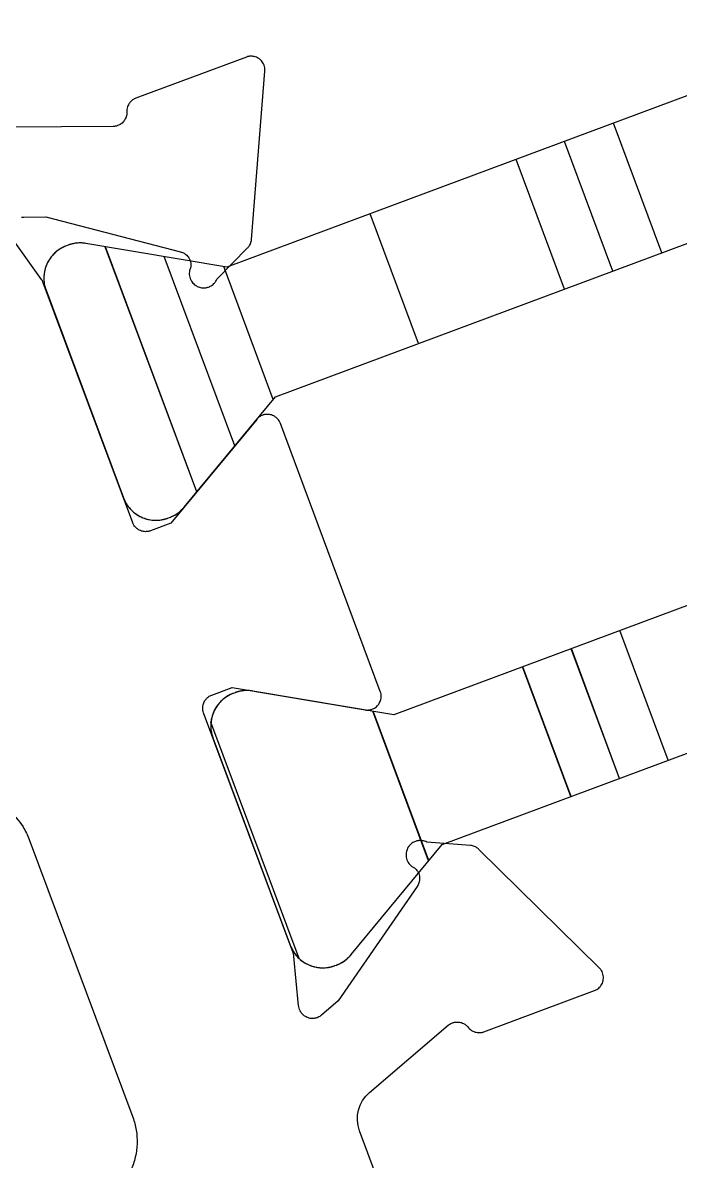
# Model space of a CAD drawing. Extents: x 12199666 to 24617114, y 1197707 to 2548648.
# Drawn here: x 12321436.5 to 12321446, y 1285271.43 to 1285287.88 of the extents above; entities that cross this region are included whole.
import ezdxf

# ---------------------------------------------------------------- set-up
doc = ezdxf.new("R2010")
doc.units = 0
doc.header["$LTSCALE"] = 10
doc.header["$MEASUREMENT"] = 0
doc.layers.add('TX-PLAN-T1-F11$0$_EDO-ALUMINIUM-SECTION', color=90, linetype='Continuous', lineweight=30)
for name, color, linetype in [('TX-PLAN-T1-F11$0$F-Alum', 4, 'Continuous'), ('TX-PLAN-T1-F11$0$F_MISC', 8, 'Continuous'), ('TX-PLAN-T1-F11$0$Hatch @ 1', 8, 'Continuous')]:
    doc.layers.add(name, color=color, linetype=linetype)
pattern_1 = [(90, (-9.900000006500932, 423.8302261678061), (-6, 3.673940397442059e-16), []), (90, (-9.150000006500932, 423.8302261678061), (-6, 3.673940397442059e-16), []), (90, (-8.400000006500932, 423.8302261678061), (-6, 3.673940397442059e-16), []), (90, (-6.150000006500932, 423.8302261678061), (-6, 3.673940397442059e-16), [])]

# ---------------------------------------------------------------- blocks, each defined once
blk = doc.blocks.new('TX-PLAN-T1-F11$0$A$C455C3A01-flat-3')
at = {"layer": 'TX-PLAN-T1-F11$0$Hatch @ 1'}
h = blk.add_hatch(dxfattribs=at)
h.set_pattern_fill('ACET-2D-M_SYNTHETIC-PISA', color=256, angle=3.877988115356716e-08, pattern_type=2)
h.set_pattern_definition([(90.00000003877987, (-33205.42495895415, -50428.68267056812), (-6.000000000000002, -4.061019290577003e-09), []), (90.00000003877987, (-33204.67495895415, -50428.68267056761), (-6.000000000000002, -4.061019290577003e-09), []), (90.00000003877987, (-33203.92495895415, -50428.6826705671), (-6.000000000000002, -4.061019290577003e-09), []), (90.00000003877987, (-33201.67495895415, -50428.68267056558), (-6.000000000000002, -4.061019290577003e-09), [])])
edge = h.paths.add_edge_path()
edge.add_line((-4.833974595538166, -1.000000003332389), (-6.62320507937693, -2.033012706437148))
edge.add_ellipse((-6.873205079682521, -1.600000004713365), major_axis=(0.0002120284116244875, 0.4999999550418579), ratio=0.9999999999999949, start_angle=180.024296706161, end_angle=210.0242967055074, ccw=False)
edge.add_line((-6.873205079333275, -2.100000004713365), (-6.899999998575367, -2.100000004727917))
edge.add_ellipse((-6.899999998924613, -1.600000004727917), major_axis=(0.0002120284116244875, 0.4999999550418579), ratio=0.9999999999999949, start_angle=90.02429670616112, end_angle=180.0242967061611, ccw=False)
edge.add_line((-7.399999998917338, -1.600000005069887), (-7.400000001085573, 1.599999994927202))
edge.add_ellipse((-6.900000001092849, 1.599999995269172), major_axis=(0.0002120284116244875, 0.4999999550418579), ratio=0.9999999999999949, start_angle=0.024296706161123893, end_angle=90.02429670616112, ccw=False)
edge.add_line((-6.900000001420267, 2.099999995269172), (-6.873205082178174, 2.099999995283724))
edge.add_ellipse((-6.873205081850756, 1.599999995291), major_axis=(0.0002120284116244875, 0.4999999550418579), ratio=0.9999999999999949, start_angle=330.0242967053823, end_angle=360.0242967053273, ccw=False)
edge.add_line((-6.623205082134518, 2.033012697349477), (-4.833974596891494, 0.9999999966676114))
edge.add_line((-4.833974596891494, 0.9999999966676114), (4.833974595538166, 1.000000003208697))
edge.add_line((4.833974595538166, 1.000000003215973), (6.62320507937693, 2.033012706320733))
edge.add_ellipse((6.873205079667969, 1.60000000459695), major_axis=(0.0002120284116244875, 0.4999999550418579), ratio=0.9999999999999949, start_angle=0.024296706161123893, end_angle=30.02429670550748, ccw=False)
edge.add_line((6.873205079333275, 2.10000000459695), (6.899999998575367, 2.100000004618778))
edge.add_ellipse((6.899999998910062, 1.600000004611502), major_axis=(0.0002120284116244875, 0.4999999550418579), ratio=0.9999999999999949, start_angle=270.0242966669742, end_angle=360.024296706161, ccw=False)
edge.add_line((7.399999998917338, 1.600000004953472), (7.400000001085573, -1.599999995043618))
edge.add_ellipse((6.900000001078297, -1.599999995385588), major_axis=(0.0002120284116244875, 0.4999999550418579), ratio=0.9999999999999949, start_angle=180.024296706161, end_angle=270.0242966669742, ccw=False)
edge.add_line((6.900000001420267, -2.099999995385588), (6.873205082178174, -2.09999999540014))
edge.add_ellipse((6.873205081828928, -1.599999995407416), major_axis=(0.0002120284116244875, 0.4999999550418579), ratio=0.9999999999999949, start_angle=150.0242967053824, end_angle=180.0242967053273, ccw=False)
edge.add_line((6.623205082134518, -2.033012697465892), (4.83397459689877, -0.9999999967840267))
edge.add_line((4.833974596891494, -0.9999999967840267), (-4.833974595538166, -1.000000003325113))
at = {"color": 8, "flags": 128}
blk.add_lwpolyline([(-4.833974595538166, -1.000000003376044), (4.833974596891494, -0.9999999968276825), (6.623205082119966, -2.033012697516824, 0.01488411493661104), (6.649410875877948, -2.047119837763603, 0.03657129113956129), (6.716944154737575, -2.074955280368158, 0.03475147925191056), (6.784233081736602, -2.092020303178288, 0.02182096233190228), (6.82745580370829, -2.097902599947702, 0.02280395170376168), (6.872991726631881, -2.099999949939956, 0.0001066385284522729), (6.873205082178174, -2.099999995451071), (6.900000001412991, -2.099999995443795, 0.02269971972994348), (6.945329321548343, -2.097941008716589, 0.02181846122168677), (6.988552068432909, -2.092096054526337, 0.03475398233781425), (7.055860285458039, -2.075086905126227, 0.03657129086102821), (7.123417017290194, -2.047308431392594, 0.04398833908151722), (7.198221925085818, -2.001327397993009, 0.05218479353271045), (7.274851540169038, -1.930887172042276, 0.082496386820976), (7.361701389403606, -1.791916195958038, 0.09869862794067945), (7.399999956338434, -1.600211514050898, 0.0001057757190628352), (7.400000001085573, -1.599999995094549), (7.399999998902786, 1.600000004895264, 0.09859183932460101), (7.361863597339834, 1.791525502681907, 0.08249638682765813), (7.275131358976068, 1.930569910451595, 0.05218479353376886), (7.198561368983064, 2.001074945546861, 0.04398833933439415), (7.123795391329622, 2.047119252994889, 0.03657129107099726), (7.056262186342792, 2.074954874806281, 0.03475147933455847), (6.98897330462205, 2.092020076161134, 0.02182096224907396), (6.945750598264567, 2.09790248763602, 0.02280645263892244), (6.900209680905391, 2.099999960584682, 0.0001048284253630892), (6.899999998575367, 2.100000004567846), (6.873205079325999, 2.100000004546018, 0.02269948335184534), (6.827876230476249, 2.097941060725134, 0.0218196116529495), (6.784651214409678, 2.092095740095829, 0.03475222993322332), (6.717346385135897, 2.075087435798196, 0.03657229244399775), (6.649787771122647, 2.047308294466347, 0.01509485485149803), (6.623205079384206, 2.033012706269801), (4.833974595538166, 1.000000003172318), (-4.833974596891494, 0.9999999966239557), (-6.623205082134518, 2.033012697283993, 0.01488345138796456), (-6.649409689423919, 2.047119243674388, 0.03657129107553118), (-6.716942894410749, 2.074954865485779, 0.03475147934145148), (-6.784231776131492, 2.092020066840632, 0.02182096224813735), (-6.827454482488974, 2.097902478315518, 0.02280645263826249), (-6.872995399848151, 2.099999951264181, 0.0001048284200683037), (-6.873205082178174, 2.099999995247344), (-6.900000001427543, 2.099999995210965, 0.02269948334755301), (-6.94532885029912, 2.09794105139008, 0.02181961165260334), (-6.988553866365692, 2.092095730760775, 0.03475222994097658), (-7.055858695639472, 2.075087426463142, 0.03657229246194178), (-7.123417309652723, 2.047308285131294, 0.04398758776233343), (-7.198220983416832, 2.001328097518126, 0.05218554550672114), (-7.274851756454154, 1.930886926806124, 0.0824968902556027), (-7.361701898676984, 1.791914970555808, 0.09869862799964313), (-7.399999956905958, 1.600210187018092, 0.0001051280320767257), (-7.400000001085573, 1.599999994890823), (-7.399999998924613, -1.600000005128095, 0.09858998486909597), (-7.361865004379069, -1.791522109866492, 0.08249638675637562), (-7.275133787494269, -1.93056715480634, 0.05218730035248508), (-7.198560304721468, -2.001075738036889, 0.04398833921714915), (-7.12379420488287, -2.047119847084105, 0.0365712911297791), (-7.056260926023242, -2.07495528968866, 0.03475147925992468), (-6.988971999024216, -2.092020312498789, 0.02182096231450365), (-6.945749277052528, -2.097902609268203, 0.02280395171539871), (-6.900213354128937, -2.099999959260458, 0.0001066385175305527), (-6.899999998575367, -2.100000004771573), (-6.873205079340551, -2.100000004771573, 0.02269971973059978), (-6.827875759219751, -2.097941018044367, 0.02181846122237658), (-6.784653012335184, -2.092096063854115, 0.03475398234547757), (-6.717344795310055, -2.075086914454005, 0.03657129091073633), (-6.649788063477899, -2.047308440720371, 0.01509501812519392), (-6.623205079384206, -2.033012706480804)], format="xyb", close=True, dxfattribs=at)
blk = doc.blocks.new('TX-PLAN-T1-F11$0$A$C455C3A01-flat-4')
at = {"layer": 'TX-PLAN-T1-F11$0$Hatch @ 1'}
h = blk.add_hatch(dxfattribs=at)
h.set_pattern_fill('ACET-2D-M_SYNTHETIC-PISA', color=256, pattern_type=2)
h.set_pattern_definition(pattern_1)
edge = h.paths.add_edge_path()
edge.add_line((-4.833974596906046, 0.9999999966748874), (-6.623205082141794, 2.033012697356753))
edge.add_ellipse((-6.873205081858032, 1.599999995298276), major_axis=(0.0002120284116244875, 0.4999999550418579), ratio=0.9999999999999949, start_angle=330.0242967053823, end_angle=360.0242967053272)
edge.add_line((-6.87320508218545, 2.099999995298276), (-6.900000001427543, 2.099999995283724))
edge.add_ellipse((-6.900000001100125, 1.599999995283724), major_axis=(0.0002120284116244875, 0.4999999550418579), ratio=0.9999999999999949, start_angle=0.02429670532727509, end_angle=90.02429670532729)
edge.add_line((-7.400000001092849, 1.599999994941754), (-7.399999998931889, -1.600000005055335))
edge.add_ellipse((-6.899999998939165, -1.600000004720641), major_axis=(0.0002120284116244875, 0.4999999550418579), ratio=0.9999999999999949, start_angle=90.02429670532729, end_angle=180.0242967053273)
edge.add_line((-6.899999998597195, -2.100000004720641), (-6.873205079355102, -2.100000004698813))
edge.add_ellipse((-6.873205079697073, -1.600000004698813), major_axis=(0.0002120284116244875, 0.4999999550418579), ratio=0.9999999999999949, start_angle=180.0242967053272, end_angle=210.0242967055074)
edge.add_line((-6.623205079398758, -2.033012706422596), (-4.833974595552718, -1.000000003325113))
edge.add_line((-4.833974595552718, -1.000000003325113), (4.833974596876942, -0.9999999967913027))
edge.add_line((4.833974596876942, -0.9999999967913027), (6.62320508211269, -2.033012697473168))
edge.add_ellipse((6.873205081814376, -1.599999995414692), major_axis=(0.0002120284116244875, 0.4999999550418579), ratio=0.9999999999999949, start_angle=150.0242967053823, end_angle=180.0242967053273)
edge.add_line((6.873205082163622, -2.099999995414692), (6.900000001405715, -2.09999999540014))
edge.add_ellipse((6.900000001056469, -1.59999999540014), major_axis=(0.0002120284116244875, 0.4999999550418579), ratio=0.9999999999999949, start_angle=180.0242967053272, end_angle=270.0242967053273)
edge.add_line((7.400000001063745, -1.59999999505817), (7.399999998902786, 1.60000000493892))
edge.add_ellipse((6.89999999889551, 1.600000004604226), major_axis=(0.0002120284116244875, 0.4999999550418579), ratio=0.9999999999999949, start_angle=270.0242967053273, end_angle=360.0242967053272)
edge.add_line((6.899999998568092, 2.100000004604226), (6.873205079325999, 2.100000004589674))
edge.add_ellipse((6.873205079653417, 1.600000004582398), major_axis=(0.0002120284116244875, 0.4999999550418579), ratio=0.9999999999999949, start_angle=0.02429670532727509, end_angle=30.02429670550744)
edge.add_line((6.623205079369654, 2.033012706306181), (4.83397459553089, 1.000000003208697))
edge.add_line((4.833974595523614, 1.000000003208697), (-4.833974596906046, 0.9999999966748874))
at = {"color": 8, "flags": 128}
blk.add_lwpolyline([(-6.623205082156346, 2.033012697291269, 0.01488345140094314), (-6.649409689445747, 2.047119243681664, 0.03657129128890212), (-6.716942894439853, 2.074954865493055, 0.03475147936869976), (-6.78423177615332, 2.092020066847908, 0.02182096227184542), (-6.827454482518078, 2.097902478322794, 0.02280645265724075), (-6.872995399869978, 2.099999951271457, 0.0001048284211272608), (-6.873205082207278, 2.099999995240069), (-6.900000001456647, 2.099999995225517, 0.02269948335482497), (-6.945328850320948, 2.097941051404632, 0.02181961165174048), (-6.98855386638752, 2.092095730775327, 0.03475222993163685), (-7.0558586956613, 2.075087426477694, 0.03657229245546979), (-7.123417309674551, 2.047308285145846, 0.0439875877356075), (-7.198220983438659, 2.001328097532678, 0.05218554550753565), (-7.274851756475982, 1.930886926820676, 0.08249689025404687), (-7.361701898698811, 1.79191497057036, 0.09869862799231936), (-7.399999956927786, 1.600210187032644, 0.0001051280131200054), (-7.400000001114677, 1.599999994883547), (-7.399999998953717, -1.600000005113543, 0.0985899848632609), (-7.361865004408173, -1.791522109859216, 0.08249638674187162), (-7.275133787523373, -1.930567154799064, 0.05218730035730072), (-7.198560304750572, -2.001075738029613, 0.04398833921804814), (-7.123794204911974, -2.047119847076829, 0.03657129112834581), (-7.056260926052346, -2.074955289681384, 0.03475147925222723), (-6.988971999053319, -2.092020312491513, 0.02182096231038051), (-6.945749277081632, -2.097902609260927, 0.02280395170944624), (-6.900213354158041, -2.099999959253182, 0.0001066385274115472), (-6.899999998619023, -2.100000004778849), (-6.87320507937693, -2.100000004757021, 0.02269971971506256), (-6.827875759241579, -2.097941018029815, 0.02181846121239337), (-6.784653012357012, -2.092096063839563, 0.03475398234098705), (-6.717344795331883, -2.075086914439453, 0.03657129093153825), (-6.649788063499727, -2.04730844070582, 0.01509501792133093), (-6.623205079420586, -2.033012706473528), (-4.833974595559994, -1.000000003368768), (4.833974596884218, -0.9999999968349584), (6.62320508211269, -2.033012697531376, 0.01488411515195921), (6.64941087585612, -2.047119837770879, 0.03657129105699626), (6.716944154715748, -2.074955280375434, 0.03475147922899), (6.78423308172205, -2.092020303185564, 0.02182096232348802), (6.827455803693738, -2.097902599954978, 0.02280395171170155), (6.872991726617329, -2.099999949947232, 0.0001066385279378097), (6.873205082163622, -2.099999995472899), (6.900000001405715, -2.099999995458347, 0.02269971971836591), (6.945329321533791, -2.097941008731141, 0.02181846122522493), (6.988552068418358, -2.092096054540889, 0.03475398233872259), (7.055860285443487, -2.075086905140779, 0.03657129092175809), (7.123417017275642, -2.047308431407146, 0.04398833916878107), (7.198221925071266, -2.001327398007561, 0.05218479358413928), (7.274851540161762, -1.930887172056828, 0.08249638677209503), (7.36170138939633, -1.791916195965314, 0.09869862794417437), (7.399999956331158, -1.600211514058174, 0.0001057757075154505), (7.400000001071021, -1.599999995116377), (7.399999998902786, 1.600000004880712, 0.09859183930779468), (7.361863597339834, 1.791525502674631, 0.08249638683626742), (7.275131358976068, 1.930569910444319, 0.05218479353434164), (7.198561368983064, 2.001074945539585, 0.04398833934146717), (7.123795391329622, 2.047119252987613, 0.0365712910774402), (7.056262186342792, 2.074954874799005, 0.03475147933984258), (6.98897330462205, 2.092020076153858, 0.02182096224933102), (6.945750598264567, 2.097902487628744, 0.02280645263958484), (6.900209680905391, 2.099999960577406, 0.0001048284264220463), (6.899999998568092, 2.100000004546018), (6.873205079318723, 2.10000000452419, 0.02269948335879578), (6.827876230447146, 2.097941060703306, 0.02181961165323712), (6.784651214380574, 2.092095740074001, 0.0347522299706592), (6.71734638511407, 2.075087435776368, 0.03657229231383431), (6.649787771093543, 2.047308294451796, 0.0150948545294524), (6.623205079369654, 2.033012706247973), (4.83397459553089, 1.000000003165042), (-4.833974596913322, 0.9999999966312316)], format="xyb", close=True, dxfattribs=at)
blk = doc.blocks.new('TX-PLAN-T1-F11$0$A$C455C3A01-flat-7')
at = {"layer": 'TX-PLAN-T1-F11$0$Hatch @ 1'}
h = blk.add_hatch(dxfattribs=at)
h.set_pattern_fill('ACET-2D-M_SYNTHETIC-PISA', color=256, angle=3.883087180672344e-08, pattern_type=2)
h.set_pattern_definition([(90.00000003883086, (-33205.42495850848, -50428.68267071641), (-6.000000000000002, -4.06635901923624e-09), []), (90.00000003883086, (-33204.67495850848, -50428.6826707159), (-6.000000000000002, -4.06635901923624e-09), []), (90.00000003883086, (-33203.92495850848, -50428.68267071539), (-6.000000000000002, -4.06635901923624e-09), []), (90.00000003883086, (-33201.67495850848, -50428.68267071386), (-6.000000000000002, -4.06635901923624e-09), [])])
edge = h.paths.add_edge_path()
edge.add_line((-4.833974595509062, -1.000000003303285), (-6.623205079333275, -2.033012706400768))
edge.add_ellipse((-6.873205079624313, -1.600000004691537), major_axis=(0.09602971687854733, 0.490691648061329), ratio=0.9999999999860073, start_angle=191.0729948928688, end_angle=221.0729948922675, ccw=False)
edge.add_line((-6.873205079282343, -2.100000004676986), (-6.899999998524436, -2.100000004691537))
edge.add_ellipse((-6.899999998866406, -1.600000004713365), major_axis=(0.09602971687854733, 0.490691648061329), ratio=0.9999999999860073, start_angle=101.07299489340028, end_angle=191.0729948928688, ccw=False)
edge.add_line((-7.399999998851854, -1.600000005040783), (-7.400000001005537, 1.599999994956306))
edge.add_ellipse((-6.900000001020089, 1.599999995298276), major_axis=(0.09602971687854733, 0.490691648061329), ratio=0.9999999999860073, start_angle=11.072994893702628, end_angle=101.07299489340028, ccw=False)
edge.add_line((-6.900000001347507, 2.099999995298276), (-6.873205082105414, 2.099999995312828))
edge.add_ellipse((-6.873205081777996, 1.599999995312828), major_axis=(0.09602971687854733, 0.490691648061329), ratio=0.9999999999860073, start_angle=341.07299489324885, end_angle=371.0729948937025, ccw=False)
edge.add_line((-6.623205082069035, 2.033012697371305), (-4.833974596847838, 0.9999999966894393))
edge.add_line((-4.833974596847838, 0.9999999966967152), (4.833974595450854, 1.000000003252353))
edge.add_line((4.833974595450854, 1.000000003245077), (6.623205079267791, 2.033012706349837))
edge.add_ellipse((6.873205079544277, 1.600000004626054), major_axis=(0.09602971687854733, 0.490691648061329), ratio=0.9999999999860073, start_angle=11.072994893702628, end_angle=41.072994892572694, ccw=False)
edge.add_line((6.873205079216859, 2.100000004626054), (6.899999998458952, 2.100000004647882))
edge.add_ellipse((6.89999999878637, 1.600000004647882), major_axis=(0.09602971687854733, 0.490691648061329), ratio=0.9999999999860073, start_angle=281.07299485421345, end_angle=371.0729948937025, ccw=False)
edge.add_line((7.399999998793646, 1.600000004989852), (7.40000000094733, -1.599999995007238))
edge.add_ellipse((6.900000000940054, -1.599999995356484), major_axis=(0.09602971687854733, 0.490691648061329), ratio=0.9999999999860073, start_angle=191.0729948928688, end_angle=281.07299485421345, ccw=False)
edge.add_line((6.900000001282024, -2.099999995341932), (6.873205082039931, -2.099999995356484))
edge.add_ellipse((6.873205081697961, -1.599999995378312), major_axis=(0.09602971687854733, 0.490691648061329), ratio=0.9999999999860073, start_angle=161.07299489211, end_angle=191.0729948928688, ccw=False)
edge.add_line((6.623205082003551, -2.033012697422237), (4.833974596796907, -0.999999996747647))
edge.add_line((4.833974596789631, -0.9999999967549229), (-4.833974595509062, -1.000000003310561))
at = {"color": 8, "flags": 128}
blk.add_lwpolyline([(-4.833974595523614, -1.000000003317837), (4.833974596782355, -0.9999999967694748), (6.623205081988999, -2.033012697458616, 0.003228988079246425), (6.628818528850388, -2.036205466232786, 0.03475147926994999), (6.691589835674677, -2.065849651844474, 0.02182096261346255), (6.732884106953861, -2.079906261285942, 0.0228039518379469), (6.777174062721315, -2.090691388628329, 0.02280645277763593), (6.822267171242856, -2.097398557198176, 0.0218184612681499), (6.865808915521484, -2.099945289126481, 0.00369823403478728), (6.873205082047207, -2.099999995371036), (6.900000001303852, -2.099999995378312, 0.03105175607683386), (6.961924159339105, -2.096150575955107, 0.0365712912367985), (7.033552260741999, -2.081833777825523, 0.04398833909130433), (7.115782588407455, -2.051040874845057, 0.05218479355672397), (7.204491241041978, -1.996591831804835, 0.08249638676390157), (7.316364148187859, -1.876840918856033, 0.09869862796163674), (7.390691746935772, -1.696029211947462, 0.0483524291513762), (7.400000000961882, -1.599999995029066), (7.399999998808198, 1.600000004968024, 0.05010707205139161), (7.390007364454505, 1.699462467993726, 0.08249638668936017), (7.331529661089007, 1.852551287694951, 0.05218479343994243), (7.269890736868547, 1.936423609491612, 0.0439883392960962), (7.205334653546743, 1.995942864938115, 0.03657129121492646), (7.144387709151488, 2.036204826988978, 0.03475147926174792), (7.081616480994853, 2.065849179161887, 0.02182096235206122), (7.040322247019503, 2.079905898186553, 0.02280645304355935), (6.996027412948024, 2.090692103352922, 0.0228039518847818), (6.950939229136566, 2.097398431273177, 0.0218209624379653), (6.907392492168583, 2.099945352703799, 0.003696398264300752), (6.899999998466228, 2.100000004647882), (6.873205079224135, 2.10000000463333, 0.03105091886805547), (6.811282581540581, 2.096150792422122, 0.03657229266252384), (6.739652504882542, 2.081833699783601, 0.04398758782445805), (6.657423550459498, 2.051041390412138, 0.01934591156048351), (6.623205079253239, 2.033012706335285), (4.833974595450854, 1.000000003230525), (-4.833974596855114, 0.9999999966821633), (-6.623205082076311, 2.033012697356753, 0.003228324131031072), (-6.628817371456535, 2.036204817646649, 0.03475147935317766), (-6.691588599613169, 2.065849169826834, 0.02182096239772175), (-6.732882833595795, 2.079905888851499, 0.02280645303967752), (-6.777177667667274, 2.090692094017868, 0.02280395189214688), (-6.822265851478733, 2.097398421938124, 0.0218209627677004), (-6.865812588453991, 2.099945343368745, 0.003696398265047463), (-6.873205082119966, 2.099999995312828), (-6.900000001376611, 2.099999995291, 0.03105091864805178), (-6.961922499067441, 2.096150783094345, 0.03657229244787204), (-7.033552575718204, 2.081833690455824, 0.04398758774384742), (-7.115781530133972, 2.05104138108436, 0.05218554549813796), (-7.204491500306176, 1.996591632698255, 0.08249689020261154), (-7.316364882863127, 1.876839813907281, 0.09869862791611704), (-7.390692001819843, 1.696027909754775, 0.04835176405450534), (-7.400000001005537, 1.599999994941754), (-7.39999999885913, -1.600000005069887, 0.05010523084630907), (-7.390008095178928, -1.699458868293732, 0.08249638691389768), (-7.331531516480027, -1.852548117582046, 0.05218730031794697), (-7.269889844203135, -1.936424591112882, 0.04398833911545995), (-7.205333602942119, -1.995943675246963, 0.03657129129986738), (-7.144386551713978, -2.03620547556784, 0.03475147940703016), (-7.081615244896966, -2.065849661179527, 0.02182096261599752), (-7.040320973617781, -2.079906270620995, 0.02280395175054498), (-6.996031017850328, -2.090691397963383, 0.02280645308802656), (-6.950937909328786, -2.097398566533229, 0.02181846095888013), (-6.907396165057435, -2.099945298461535, 0.003698236022823213), (-6.899999998538988, -2.100000004706089), (-6.873205079311447, -2.100000004713365, 0.0310517560850042), (-6.811280921268917, -2.096150585290161, 0.03657129102289691), (-6.739652819858748, -2.081833787160576, 0.04398833922259045), (-6.657422492186015, -2.051040884180111, 0.01934532447226029), (-6.623205079333275, -2.033012706437148)], format="xyb", close=True, dxfattribs=at)
blk = doc.blocks.new('TX-PLAN-T1-F11$0$A$C455C3A01-flat-8')
at = {"layer": 'TX-PLAN-T1-F11$0$Hatch @ 1'}
h = blk.add_hatch(dxfattribs=at)
h.set_pattern_fill('ACET-2D-M_SYNTHETIC-PISA', color=256, pattern_type=2)
h.set_pattern_definition(pattern_1)
edge = h.paths.add_edge_path()
edge.add_line((-4.833974596840562, 0.9999999967112672), (-6.623205082054483, 2.033012697393133))
edge.add_ellipse((-6.873205081756169, 1.59999999532738), major_axis=(0.09602971687854733, 0.490691648061329), ratio=0.9999999999860073, start_angle=341.0729948932488, end_angle=371.0729948937025)
edge.add_line((-6.873205082090863, 2.09999999532738), (-6.900000001332955, 2.099999995312828))
edge.add_ellipse((-6.900000001005537, 1.599999995305552), major_axis=(0.09602971687854733, 0.490691648061329), ratio=0.9999999999860073, start_angle=11.07299489370254, end_angle=101.0729948934002)
edge.add_line((-7.400000000990985, 1.599999994970858), (-7.399999998844578, -1.600000005026232))
edge.add_ellipse((-6.89999999885913, -1.600000004691537), major_axis=(0.09602971687854733, 0.490691648061329), ratio=0.9999999999860073, start_angle=101.0729948934002, end_angle=191.0729948937025)
edge.add_line((-6.899999998509884, -2.100000004691537), (-6.873205079267791, -2.10000000466971))
edge.add_ellipse((-6.873205079617037, -1.60000000466971), major_axis=(0.09602971687854733, 0.490691648061329), ratio=0.9999999999860073, start_angle=191.0729948937025, end_angle=221.0729948925727)
edge.add_line((-6.623205079318723, -2.033012706393492), (-4.83397459549451, -1.000000003288733))
edge.add_line((-4.83397459549451, -1.000000003288733), (4.833974596804183, -0.999999996733095))
edge.add_line((4.833974596804183, -0.999999996740371), (6.623205082018103, -2.033012697422237))
edge.add_ellipse((6.873205081705237, -1.599999995356484), major_axis=(0.09602971687854733, 0.490691648061329), ratio=0.9999999999860073, start_angle=161.0729948932488, end_angle=191.0729948937025)
edge.add_line((6.873205082054483, -2.099999995356484), (6.900000001296576, -2.099999995341932))
edge.add_ellipse((6.90000000094733, -1.599999995341932), major_axis=(0.09602971687854733, 0.490691648061329), ratio=0.9999999999860073, start_angle=191.0729948937025, end_angle=281.0729948934002)
edge.add_line((7.400000000954606, -1.599999994999962), (7.399999998808198, 1.600000004997128))
edge.add_ellipse((6.899999998808198, 1.600000004662434), major_axis=(0.09602971687854733, 0.490691648061329), ratio=0.9999999999860073, start_angle=281.0729948934002, end_angle=371.0729948937025)
edge.add_line((6.899999998473504, 2.100000004662434), (6.873205079231411, 2.100000004647882))
edge.add_ellipse((6.873205079551553, 1.600000004640606), major_axis=(0.09602971687854733, 0.490691648061329), ratio=0.9999999999860073, start_angle=11.07299489370254, end_angle=41.07299489257267)
edge.add_line((6.623205079282343, 2.033012706364389), (4.83397459545813, 1.000000003259629))
edge.add_line((4.83397459545813, 1.000000003259629), (-4.833974596840562, 0.9999999967039912))
at = {"color": 8, "flags": 128}
blk.add_lwpolyline([(-6.623205082039931, 2.033012697378581, 0.003228323024171802), (-6.628817371391051, 2.036204817653925, 0.03475147927289417), (-6.691588599547686, 2.065849169834109, 0.02182096240450202), (-6.732882833530311, 2.079905888858775, 0.02280645304008908), (-6.777177667601791, 2.090692094025144, 0.02280395187780883), (-6.822265851413249, 2.0973984219454, 0.02182096244925655), (-6.865812588388508, 2.099945343376021, 0.00369639827207638), (-6.873205082098139, 2.099999995320104), (-6.900000001347507, 2.099999995298276, 0.03105091865620102), (-6.961922499038337, 2.096150783101621, 0.0365722924489314), (-7.0335525756891, 2.0818336904631, 0.04398758774015527), (-7.115781530104869, 2.051041381091636, 0.05218554549065027), (-7.204491500277072, 1.996591632705531, 0.082496890214066), (-7.316364882834023, 1.876839813914557, 0.09869862791428399), (-7.39069200179074, 1.696027909762051, 0.04835176405866761), (-7.400000000990985, 1.59999999494903), (-7.39999999885913, -1.600000005048059, 0.05010523083826474), (-7.390008095178928, -1.699458868264628, 0.08249638670281657), (-7.331531516480027, -1.852548117552942, 0.05218730024726307), (-7.269889844203135, -1.936424591076502, 0.04398833918304039), (-7.205333602942119, -1.995943675217859, 0.03657129118287347), (-7.144386551706702, -2.036205475538736, 0.0347514795138525), (-7.08161524488969, -2.065849661150423, 0.02182096261056617), (-7.040320973610505, -2.079906270591891, 0.02280395183230131), (-6.996031017843052, -2.090691397934279, 0.02280645308607103), (-6.95093790932151, -2.097398566504125, 0.02181846097453458), (-6.907396165050159, -2.099945298432431, 0.003698236019435041), (-6.899999998531712, -2.100000004698813), (-6.873205079289619, -2.100000004676986, 0.03105175621158086), (-6.811280921232537, -2.096150585261057, 0.0365712910034389), (-6.739652819822368, -2.081833787131472, 0.0439883390470651), (-6.657422492149635, -2.051040884151007, 0.01934532481356392), (-6.623205079325999, -2.03301270641532), (-4.833974595501786, -1.000000003310561), (4.833974596804183, -0.9999999967621989), (6.623205082010827, -2.033012697429513, 0.003228988214914763), (6.628818528857664, -2.036205466196407, 0.03475147941884902), (6.691589835674677, -2.065849651808094, 0.02182096224064052), (6.732884106961137, -2.079906261264114, 0.02280395136879932), (6.777174062728591, -2.090691388599225, 0.02280645292136571), (6.822267171250132, -2.097398557161796, 0.02181846145253775), (6.86580891552876, -2.099945289097377, 0.003698234025049722), (6.873205082069035, -2.09999999536376), (6.900000001311128, -2.099999995341932, 0.03105175621557726), (6.961924159339105, -2.096150575926004, 0.03657129133368305), (7.033552260741999, -2.081833777789143, 0.04398833935141184), (7.115782588414731, -2.051040874815953, 0.05218479365234241), (7.204491241041978, -1.996591831768455, 0.0824963868648493), (7.316364148187859, -1.876840918826929, 0.09869862799334209), (7.390691746943048, -1.696029211911082, 0.04835242899512116), (7.400000000969158, -1.59999999502179), (7.399999998844578, 1.600000004989852, 0.05010707203895071), (7.390007364490884, 1.699462468008278, 0.08249638666392331), (7.331529661132663, 1.852551287709503, 0.05218479348645621), (7.269890736912203, 1.936423609498888, 0.04398833918738113), (7.205334653590398, 1.995942864945391, 0.0365712913046565), (7.144387709195144, 2.036204826988978, 0.03475147935411645), (7.081616481038509, 2.065849179169163, 0.02182096235354249), (7.040322247063159, 2.079905898193829, 0.02280645304008908), (6.99602741299168, 2.090692103360198, 0.02280395188536389), (6.950939229180221, 2.097398431280453, 0.02182096243834707), (6.907392492212239, 2.099945352711075, 0.00369639826498796), (6.899999998502608, 2.100000004655158), (6.873205079253239, 2.100000004640606, 0.03105091877639745), (6.811282581562409, 2.096150792436674, 0.03657229254515518), (6.739652504911646, 2.081833699790877, 0.04398758779939135), (6.657423550481326, 2.051041390419414, 0.01934591147568884), (6.623205079282343, 2.033012706342561), (4.833974595443578, 1.000000003237801), (-4.833974596847838, 0.9999999966894393)], format="xyb", close=True, dxfattribs=at)
blk = doc.blocks.new('TX-PLAN-T1-F11$0$A$C455C3A01-flat-11')
at = {"layer": 'TX-PLAN-T1-F11$0$Hatch @ 1'}
h = blk.add_hatch(dxfattribs=at)
h.set_pattern_fill('ACET-2D-M_SYNTHETIC-PISA', color=256, angle=3.897498910053585e-08, pattern_type=2)
h.set_pattern_definition([(90.00000003897499, (-33205.42495845535, -50428.6826705679), (-6.000000000000002, -4.081450946943785e-09), []), (90.00000003897499, (-33204.67495845535, -50428.68267056739), (-6.000000000000002, -4.081450946943785e-09), []), (90.00000003897499, (-33203.92495845535, -50428.68267056688), (-6.000000000000002, -4.081450946943785e-09), []), (90.00000003897499, (-33201.67495845535, -50428.68267056535), (-6.000000000000002, -4.081450946943785e-09), [])])
edge = h.paths.add_edge_path()
edge.add_line((-4.833974595465406, -1.000000003346941), (-6.623205079275067, -2.033012706458976))
edge.add_ellipse((-6.873205079551553, -1.600000004735193), major_axis=(-3.901019226759672e-06, 0.4999999999854481), ratio=0.9999999999848833, start_angle=179.9995530153119, end_angle=209.9995530150332, ccw=False)
edge.add_line((-6.873205079216859, -2.100000004735193), (-6.899999998458952, -2.100000004757021))
edge.add_ellipse((-6.899999998793646, -1.600000004749745), major_axis=(-3.901019226759672e-06, 0.4999999999854481), ratio=0.9999999999848833, start_angle=89.9995530153119, end_angle=179.9995530153119, ccw=False)
edge.add_line((-7.399999998793646, -1.600000005091715), (-7.400000000969158, 1.599999994905374))
edge.add_ellipse((-6.900000000969158, 1.599999995247344), major_axis=(-3.901019226759672e-06, 0.4999999999854481), ratio=0.9999999999848833, start_angle=359.9995530153119, end_angle=449.9995530153119, ccw=False)
edge.add_line((-6.900000001318404, 2.099999995247344), (-6.873205082076311, 2.099999995261896))
edge.add_ellipse((-6.873205081727065, 1.599999995269172), major_axis=(-3.901019226759672e-06, 0.4999999999854481), ratio=0.9999999999848833, start_angle=329.9995530152972, end_angle=359.9995530153119, ccw=False)
edge.add_line((-6.623205082039931, 2.033012697327649), (-4.83397459682601, 0.9999999966530595))
edge.add_line((-4.83397459682601, 0.9999999966530595), (4.83397459545813, 1.000000003230525))
edge.add_line((4.833974595465406, 1.000000003230525), (6.623205079275067, 2.033012706342561))
edge.add_ellipse((6.873205079566105, 1.600000004618778), major_axis=(-3.901019226759672e-06, 0.4999999999854481), ratio=0.9999999999848833, start_angle=359.9995530153119, end_angle=389.9995530157552, ccw=False)
edge.add_line((6.873205079224135, 2.100000004618778), (6.899999998466228, 2.100000004640606))
edge.add_ellipse((6.899999998808198, 1.60000000463333), major_axis=(-3.901019226759672e-06, 0.4999999999854481), ratio=0.9999999999848833, start_angle=269.999552976125, end_angle=359.9995530153119, ccw=False)
edge.add_line((7.399999998800922, 1.6000000049753), (7.400000000976434, -1.59999999502179))
edge.add_ellipse((6.900000000983709, -1.59999999536376), major_axis=(-3.901019226759672e-06, 0.4999999999854481), ratio=0.9999999999848833, start_angle=179.9995530153119, end_angle=269.999552976125, ccw=False)
edge.add_line((6.900000001325679, -2.09999999536376), (6.873205082083587, -2.099999995385588))
edge.add_ellipse((6.873205081741617, -1.599999995385588), major_axis=(-3.901019226759672e-06, 0.4999999999854481), ratio=0.9999999999848833, start_angle=149.9995530145751, end_angle=179.9995530153119, ccw=False)
edge.add_line((6.623205082039931, -2.033012697444065), (4.83397459682601, -0.9999999967694748))
edge.add_line((4.83397459682601, -0.9999999967694748), (-4.83397459545813, -1.000000003346941))
at = {"color": 8, "flags": 128}
blk.add_lwpolyline([(-4.833974595465406, -1.000000003390596), (4.83397459682601, -0.9999999968131306), (6.623205082025379, -2.033012697502272, 0.01499210363958346), (6.649603989302705, -2.047216443555953, 0.03657129116686673), (6.717149282856553, -2.075022718723631, 0.03475147934862984), (6.784445573262929, -2.092058680616901, 0.02182096253590948), (6.827670831531577, -2.097922310727881, 0.02280266417952787), (6.873205082083587, -2.099999995429243), (6.900000001325679, -2.099999995421967, 2.826801592636333e-06), (6.900002575224789, -2.099999995414692, 0.02280645279825553), (6.945544357477047, -2.097921386404778, 0.02181846109796485), (6.988764576140966, -2.092057766618382, 0.03475398229443494), (7.056065441334795, -2.075019551157311, 0.0365712910644324), (7.123610170485335, -2.047211905039148, 0.04398833913376701), (7.198395213992626, -2.001198570767883, 0.0521847935632378), (7.274994401697768, -1.930725258200255, 0.08249638675791819), (7.361784226974123, -1.791716788204212, 0.09869640125964892), (7.400000000990985, -1.599999995065446), (7.39999999882275, 1.600000004917092, 4.949119272411684e-06), (7.399999998800922, 1.600004415384319, 0.0986986279739854), (7.361780842220469, 1.791724944712769, 0.08249638680132201), (7.274988564371597, 1.930731883439876, 0.05218479362742178), (7.198388133299886, 2.001203844534757, 0.04398833927013551), (7.123602277977625, 2.047215859340213, 0.03657129122190719), (7.056057058209262, 2.075022313751106, 0.03475147923264948), (6.988760813008412, 2.092058454218204, 0.02182096231926936), (6.945535570310312, 2.09792219902738, 0.022803327614038), (6.899999998466228, 2.100000004589674), (6.873205079224135, 2.10000000456057, 4.658791698870123e-06), (6.873198832123308, 2.100000004516914, 0.02280395176268149), (6.827662044350291, 2.097921516389761, 0.02182096246927254), (6.784436889553035, 2.092057123649283, 0.03475147924198646), (6.717140899723745, 2.075019974428869, 0.03657129105671791), (6.649596096773166, 2.047212507539371, 0.01498769245495141), (6.623205079260515, 2.033012706298905), (4.833974595465406, 1.000000003186869), (-4.83397459682601, 0.9999999966094038), (-6.623205082025379, 2.033012697269442, 0.01499144065762038), (-6.649602802579466, 2.047215849976055, 0.03657129118726868), (-6.717148022340552, 2.075022304386948, 0.03475147922751571), (-6.784444267541403, 2.092058444854047, 0.02182096236737266), (-6.827669510239502, 2.097922189663223, 0.02280332763469329), (-6.873205082069035, 2.099999995225517), (-6.900000001296576, 2.099999995196413, 4.658767007316934e-06), (-6.900006248382851, 2.099999995152757, 0.02280395176035555), (-6.945543036155868, 2.097921507025603, 0.02182096247019134), (-6.988768190953124, 2.092057114285126, 0.034751479232456), (-7.056064180775138, 2.075019965064712, 0.0365712913126145), (-7.123608983725717, 2.047212498175213, 0.04398833936005513), (-7.198394149330852, 2.001199362355692, 0.05218479354723013), (-7.274993524042657, 1.930726253056491, 0.08249890374965518), (-7.361785635352135, 1.791713395512488, 0.09869454678752547), (-7.400000000961882, 1.599999994861719), (-7.39999999878637, -1.600000005149923, 2.536381218064446e-06), (-7.399999998757266, -1.600005742424401, 0.09869610358962189), (-7.361782250656688, -1.79172155251581, 0.08249638678655961), (-7.274990994017571, -1.930729128849634, 0.05218730038754819), (-7.198387068638112, -2.001204636566399, 0.04398833922431505), (-7.123601091218006, -2.047216452920111, 0.03657129111814768), (-7.056055797671434, -2.075022728087788, 0.03475147931929728), (-6.988759507257782, -2.092058689981059, 0.02182096255433401), (-6.94553424899641, -2.097922320092039, 0.02280266416392041), (-6.899999998451676, -2.100000004793401), (-6.873205079195031, -2.100000004793401, 2.826839141534195e-06), (-6.873202505310473, -2.100000004786125, 0.02280645311785395), (-6.827660723058216, -2.097921395776211, 0.02181846109661323), (-6.784440504394297, -2.092057775989815, 0.03475398230825986), (-6.71713963921502, -2.075019560528744, 0.03657129124672907), (-6.649594910064479, -2.047211914410582, 0.01498702884643914), (-6.623205079260515, -2.033012706517184)], format="xyb", close=True, dxfattribs=at)
blk = doc.blocks.new('TX-PLAN-T1-F11$0$A$C455C3A01-flat-12')
at = {"layer": 'TX-PLAN-T1-F11$0$Hatch @ 1'}
h = blk.add_hatch(dxfattribs=at)
h.set_pattern_fill('ACET-2D-M_SYNTHETIC-PISA', color=256, angle=3.902684486345635e-08, pattern_type=2)
h.set_pattern_definition([(90.00000003902684, (-33205.42495895736, -50428.68267052685), (-6.000000000000002, -4.086881269801832e-09), []), (90.00000003902684, (-33204.67495895736, -50428.68267052634), (-6.000000000000002, -4.086881269801832e-09), []), (90.00000003902684, (-33203.92495895736, -50428.68267052584), (-6.000000000000002, -4.086881269801832e-09), []), (90.00000003902684, (-33201.67495895736, -50428.6826705243), (-6.000000000000002, -4.086881269801832e-09), [])])
edge = h.paths.add_edge_path()
edge.add_line((-4.83397459556727, -1.000000003332389), (-6.623205079406034, -2.033012706437148))
edge.add_ellipse((-6.873205079711624, -1.600000004727917), major_axis=(-0.4639863081902149, 0.1863241954488331), ratio=0.9999999999994007, start_angle=111.8790434517233, end_angle=141.8790434522037, ccw=False)
edge.add_line((-6.873205079355102, -2.100000004713365), (-6.899999998597195, -2.100000004735193))
edge.add_ellipse((-6.899999998953717, -1.600000004742469), major_axis=(-0.4639863081902149, 0.1863241954488331), ratio=0.9999999999994007, start_angle=21.879043451747123, end_angle=111.8790434517233, ccw=False)
edge.add_line((-7.399999998939165, -1.600000005077163), (-7.400000001121953, 1.599999994919926))
edge.add_ellipse((-6.900000001136505, 1.599999995261896), major_axis=(-0.4639863081902149, 0.1863241954488331), ratio=0.9999999999994007, start_angle=291.8790434517233, end_angle=381.879043451747, ccw=False)
edge.add_line((-6.900000001456647, 2.099999995261896), (-6.873205082214554, 2.099999995276448))
edge.add_ellipse((-6.873205081894412, 1.599999995283724), major_axis=(-0.4639863081902149, 0.1863241954488331), ratio=0.9999999999994007, start_angle=261.87904345137827, end_angle=291.8790434517233, ccw=False)
edge.add_line((-6.623205082170898, 2.033012697342201), (-4.833974596927874, 0.9999999966676114))
edge.add_line((-4.833974596927874, 0.9999999966676114), (4.833974595501786, 1.000000003252353))
edge.add_line((4.833974595501786, 1.000000003259629), (6.623205079340551, 2.033012706371665))
edge.add_ellipse((6.873205079631589, 1.600000004647882), major_axis=(-0.4639863081902149, 0.1863241954488331), ratio=0.9999999999994007, start_angle=291.8790434517233, end_angle=321.8790434517868, ccw=False)
edge.add_line((6.873205079296895, 2.100000004647882), (6.899999998538988, 2.10000000466971))
edge.add_ellipse((6.899999998873682, 1.600000004662434), major_axis=(-0.4639863081902149, 0.1863241954488331), ratio=0.9999999999994007, start_angle=201.8790434125602, end_angle=291.8790434517233, ccw=False)
edge.add_line((7.399999998880958, 1.600000005004404), (7.400000001063745, -1.599999994992686))
edge.add_ellipse((6.900000001049193, -1.599999995341932), major_axis=(-0.4639863081902149, 0.1863241954488331), ratio=0.9999999999994007, start_angle=111.8790434517233, end_angle=201.8790434125602, ccw=False)
edge.add_line((6.900000001398439, -2.09999999532738), (6.873205082156346, -2.099999995349208))
edge.add_ellipse((6.873205081799824, -1.59999999536376), major_axis=(-0.4639863081902149, 0.1863241954488331), ratio=0.9999999999994007, start_angle=81.87904345096138, end_angle=111.8790434517233, ccw=False)
edge.add_line((6.62320508211269, -2.033012697407685), (4.833974596869666, -0.999999996740371))
edge.add_line((4.833974596869666, -0.999999996740371), (-4.833974595559994, -1.000000003325113))
at = {"color": 8, "flags": 128}
blk.add_lwpolyline([(-4.833974595574546, -1.000000003339665), (4.833974596855114, -0.9999999967549229), (6.623205082069035, -2.033012697429513, 0.03545011488927344), (6.686882590649475, -2.063986987974204, 0.09575548269254104), (6.873205082141794, -2.099999995356484), (6.900000001354783, -2.099999995349208, 0.002913092056274953), (6.905826033420453, -2.099966051537194, 0.08249638687940562), (7.06716410406807, -2.071228350454476, 0.05218730031856384), (7.161110124594416, -2.026405322896608, 0.04398833945758803), (7.231677112024045, -1.974152763657912, 0.03657129116173821), (7.282651627087034, -1.921834942288115, 0.03475147923729689), (7.32353882525058, -1.865734570390487, 0.02182096227779836), (7.34508823226497, -1.827807954847231, 0.02280395156860763), (7.363985814787156, -1.786325422035588, 0.02280645261781645), (7.379028330178699, -1.743289422251109, 0.02181846107406941), (7.389693326498673, -1.700997257597919, 0.0347539822078561), (7.398962425038917, -1.632194706384325, 0.01610989314664438), (7.400000001049193, -1.599999995007238), (7.399999998851854, 1.6000000049753, 0.02044934979992521), (7.398328693248914, 1.640847432165174, 0.04398833916266778), (7.383498780422087, 1.727392815337225, 0.05218479349877647), (7.346646799698647, 1.824736818023666, 0.08249638671931335), (7.24999386734271, 1.957077436032705, 0.09869862792154406), (7.086323721210647, 2.063986502806074, 0.09575615211018979), (6.899999998524436, 2.100000004647882), (6.873205079260515, 2.100000004611502, 0.002914926068022644), (6.867375374247786, 2.099966017987754, 0.0824963868072417), (6.706037514712079, 2.071227131644264, 0.04570656375918775), (6.623205079325999, 2.033012706349837), (4.833974595487234, 1.000000003237801), (-4.833974596942426, 0.9999999966676114), (-6.623205082214554, 2.033012697334925, 0.03544945059595173), (-6.686881359557447, 2.063986493449192, 0.09575615220745022), (-6.873205082229106, 2.099999995283724), (-6.900000001507578, 2.099999995247344, 0.00291492608712481), (-6.905829706505756, 2.099966008623596, 0.08249638682187237), (-7.067167566041462, 2.071227122280106, 0.05218479353492291), (-7.161108993233938, 2.026406015676912, 0.04398833919090523), (-7.231676119321492, 1.974153643684986, 0.03657129109491938), (-7.282650773217028, 1.92183595757524, 0.03475147930612449), (-7.323538120239391, 1.865735694176692, 0.02182096228055723), (-7.345087627902103, 1.827809135815187, 0.02280645287404605), (-7.363987183736754, 1.786322013285826, 0.02280395155609901), (-7.379027950089949, 1.743290693280869, 0.02182096211280632), (-7.389694068602694, 1.700993659986125, 0.03475147912243394), (-7.398962339750142, 1.632196030295745, 0.01611055673912897), (-7.400000001136505, 1.599999994905374), (-7.399999998982821, -1.600000005113543, 0.0204495135880163), (-7.398328666684392, -1.640847758004384, 0.04398758778602518), (-7.383499079463945, -1.727391680979053, 0.05218554564676595), (-7.346646652942582, -1.824737110073329, 0.08249689018640269), (-7.249992919940269, -1.95707836488873, 0.09869862801639438), (-7.086322490118619, -2.063986997352913, 0.09575548268512762), (-6.899999998611747, -2.100000004735193), (-6.873205079398758, -2.100000004735193, 0.002913089565456208), (-6.867379047333088, -2.09996606092318, 0.08249638684953157), (-6.706040976692748, -2.071228359833185, 0.04570840436114393), (-6.623205079442414, -2.033012706458976)], format="xyb", close=True, dxfattribs=at)
blk = doc.blocks.new('TX-PLAN-T1-F11$0$A$C31F16DB5')
at = {"layer": 'TX-PLAN-T1-F11$0$F-Alum', "flags": 128}
for points in [[(-235.4307712560258, 368.8643597941145), (-230.7073768104165, 360.6884741607237, -0.3152987886799567), (-230.7572077253571, 360.1170664184638), (-231.7176583795081, 358.9717965446061, -0.0196722183013028), (-231.7282333997282, 358.9601494464032, -0.03657129108558575), (-231.7501773561089, 358.9408582131609, -0.03475398208667418), (-231.7734274386166, 358.9256731277883, -0.02181846157628929), (-231.7890179016831, 358.9178426387834, -0.02280645307255628), (-231.8059781761112, 358.9111427120106, -0.02280395199705787), (-231.8234762611537, 358.9060159119281, -0.02182096226032606), (-231.8405913910101, 358.902621630451, -0.03475147924376586), (-231.8682642075437, 358.9003286884281, -0.03657129149656495), (-231.8974297350942, 358.9020782304751, -0.0439883390938122), (-231.9316986407357, 358.9097754283457, -0.05218730033222922), (-231.969831906652, 358.9264921084859, -0.04513751778239599), (-231.9994178949128, 358.9470664946593), (-232.0129399275611, 358.9584063938264, 0.0451393579640419), (-232.0425271926651, 358.9789815067807, 0.05218479355864211), (-232.0806586762628, 358.9956972988321, 0.04398833932685407), (-232.1149275611824, 359.0033945876521, 0.03657129093758601), (-232.1440930843091, 359.0051442071008, 0.03475147928130187), (-232.1717659068963, 359.0028513384923, 0.02182096290644634), (-232.1888810456003, 358.9994571024608, 0.02280645304693617), (-232.2063810361287, 358.9943296995507, 0.02280395239238229), (-232.2233394367358, 358.9876304670206, 0.02182096206438926), (-232.2389316667541, 358.9797990445977, 0.003696398728543123), (-232.241503024401, 358.9783387597154), (-233.715833202863, 358.1265847968925, 0.03105091884749481), (-233.7365101114119, 358.1128611165213, 0.03657229217463045), (-233.7584546929429, 358.0935693859819, 0.04398758769883962), (-233.7807736042159, 358.0664505925843, 0.05218554551918725), (-233.8006034671998, 358.0298411134745, 0.08249689031962322), (-233.8153893469571, 357.9659790585747, 0.09869862797452598), (-233.8049529934506, 357.8884814652147, 0.09869610379727745), (-233.7655998556147, 357.8209106265449, 0.0590883385720752), (-233.7304543714708, 357.7895452111288), (-231.7321417885105, 356.3911431493207, 0.02329449692268776), (-231.7164010004344, 356.3811864174377, 0.05218730007998541), (-231.6782677345182, 356.3644697373265, 0.04398833905654698), (-231.6439988288766, 356.3567725394269, 0.03657129101926127), (-231.6148333013261, 356.3550229974089, 0.01858978113522142), (-231.5999854699912, 356.3557715222878), (-230.969974348016, 356.4110676370065, 0.0401092318952998), (-230.937547646623, 356.4040475654501, 0.03657129043074668), (-230.9073424010276, 356.4022356542291, 0.03475147910026322), (-230.8786830801255, 356.4046103370811, 0.02182096282274206), (-230.8609578152391, 356.4081256208183, 0.02280395119015388), (-230.8428359431418, 356.4134351854618, 0.0228064525934264), (-230.8252710540983, 356.4203739570539, 0.021818460507668), (-230.8091248089186, 356.4284835941389, 0.03475398209219705), (-230.7850458872708, 356.4442100105107, 0.03657129088934586), (-230.7623196539207, 356.46418895433, 0.04398833923795453), (-230.7392047289031, 356.4922749995776, 0.05218479359383419), (-230.7186682803294, 356.5301890390137, 0.08249638684506326), (-230.7033552836365, 356.5963272801919, 0.09869862801124495), (-230.7141634683794, 356.6765876034797, 0.09869862795176956), (-230.7549206874537, 356.7465689254923, 0.08249638679559966), (-230.8076213117893, 356.7893637733387, 0.05218479371750022), (-230.8471121393814, 356.8066754643396, 0.02109033086029238), (-230.8639606488141, 356.8112784969298, -0.07404760780355657), (-230.9090653850435, 356.8491802931703, -0.09869610361974387), (-230.9484185228794, 356.9167511318255, -0.09869862793588588), (-230.9588548763859, 356.9942487252001, -0.0824968902376579), (-230.9440689966286, 357.0581107801145, -0.01097857734400272), (-230.9405355222261, 357.0661503459733), (-230.0920027554239, 358.8871622243341), (-229.8862215282134, 359.1325418691731, -0.0196728819083644), (-229.8756461359299, 359.1441893459587, -0.03657129083786989), (-229.8537021285592, 359.1634805210515, -0.034751479266217), (-229.8304537517688, 359.1786645699349, -0.02182096208668476), (-229.8148615217506, 359.1864959923723, -0.02280395241242072), (-229.7979031211435, 359.1931952248733, -0.02280645306095423), (-229.7804031308478, 359.1983226277107, -0.0218209629116289), (-229.7632879919111, 359.201716863844, -0.03475147928461842), (-229.7356151693239, 359.2040097324234, -0.03657129093571461), (-229.70644964643, 359.2022601129893, -0.04398833930102568), (-229.6721807612776, 359.1945628241401, -0.0521847935369746), (-229.6340492776799, 359.1778470321033, -0.08249638653496857), (-229.5831627018488, 359.1365252586138, -0.09869862802994063), (-229.5438084182533, 359.0689528174289, -0.01713672480427643), (-229.5398060429579, 359.0558448909896), (-229.3532414866349, 358.3603534200693, 0.01713738749309405), (-229.3492389388121, 358.3472449915598, 0.0483517640018121), (-229.3332479329983, 358.3121228105038), (-227.4818885509594, 355.1075412912933, -0.04835242891212694), (-227.4658973726182, 355.0724186081525, -0.09869862807567756), (-227.4554612247011, 354.9949209870711, -0.08249638694234822), (-227.4702471209894, 354.9310593410655, -0.05218479357145164), (-227.4900766687206, 354.8944503698613, -0.04398833923606808), (-227.512395936923, 354.8673310961049, -0.03657129113425071), (-227.5343398933037, 354.8480398628044, -0.03105175658470377), (-227.5550173352676, 354.8343157783993), (-227.8272166181559, 354.6770600826885), (-229.7736267036962, 354.6765165411953, 0.003228327753312112), (-229.7762092772609, 354.6764991450209, 0.03475147927918631), (-229.8038820996153, 354.6742062764706, 0.02182096195557406), (-229.8209972385521, 354.670812040381, 0.02280645178399961), (-229.8384972290805, 354.665684637529, 0.02280395131400537), (-229.8554556296876, 354.6589854049262, 0.02182096213372546), (-229.8710478597059, 354.6511539825469, 0.03475148002932881), (-229.8942962362635, 354.6359699336635, 0.03657129158580678), (-229.9162402436341, 354.6166787585707, 0.0439883393683424), (-229.938559584014, 354.5895595440406, 0.05218479355229079), (-229.9583892288356, 354.5529506253833, 0.08249890367285037), (-229.9731754203531, 354.4890870225672, 0.09869862792693554), (-229.9627387031651, 354.4115894781598, 0.04836558023839475), (-229.946742015818, 354.3764578239816), (-229.0626338910515, 352.8461247162222), (-229.0626338910515, 352.8461247161349), (-229.0626339425071, 352.8461246960387), (-229.0626339425071, 352.8461246960387), (-227.8783807255531, 350.7962601420468, 0.05012022554417268), (-227.8550126081536, 350.7638011234694, 0.08249638674277143), (-227.8041263359337, 350.7224789761412, 0.0521873003393547), (-227.7659930697846, 350.7057622960301, 0.04398833932909642), (-227.7317241641431, 350.6980650981304, 0.03657129143211337), (-227.7025586365926, 350.6963155560688, 0.03475147958312252), (-227.674885820059, 350.6986084981354, 0.0218209631954913), (-227.6577706902026, 350.7020027795979, 0.02280395148544369), (-227.6402726051601, 350.7071295796513, 0.02280645275058844), (-227.6233123304992, 350.7138295064969, 0.02181846160055716), (-227.6077218676655, 350.7216599954872, 0.0347539820692121), (-227.5844717851578, 350.7368450808017, 0.03657129106295607), (-227.5625278287771, 350.7561363141022, 0.04398833939708715), (-227.5402085605747, 350.7832555879022, 0.01934532507440297), (-227.5319645918644, 350.7963465171515), (-226.5592302695586, 352.48225886813), (-226.2870309866703, 352.6395145637389, -0.003696398827160199), (-226.2844596290233, 352.6409748486067, -0.02182096206763114), (-226.2688673990051, 352.6488062709714, -0.02280395238391573), (-226.251908998398, 352.6555055035451, -0.02280645307703314), (-226.2344090078695, 352.6606329064116, -0.02182096289286798), (-226.2172938691656, 352.664027142443, -0.03475147920214778), (-226.1896210465784, 352.6663200110661, -0.03657129086686741), (-226.1604555236845, 352.6645703916465, -0.04398833916414845), (-226.1261866385321, 352.6568731028119, -0.05218479379826942), (-226.0880551549344, 352.6401573107751, -0.08249638662510952), (-226.0371685791033, 352.5988355372856, -0.05010707232909744), (-226.0138054738491, 352.5663857791978), (-224.1624460922758, 349.3618042597254, 0.05010523121538561), (-224.1390839604865, 349.329355602199, 0.01538769822049025), (-224.130650801977, 349.320391780816), (-223.6213354216161, 348.8113607769947, -0.01538586046927757)], [(-223.6977922938968, 348.4807313683295, -0.02280395161059134), (-223.7152903789392, 348.4756045683343, -0.01615214926198361), (-223.7279326437711, 348.4729480892884), (-224.0432972048147, 348.4172499993465), (-226.0447039277497, 348.5917872351592, -0.01150991646025241), (-226.0538549909106, 348.5927979877188, -0.04398833936116817), (-226.0881238965521, 348.600495185633, -0.05218730038297927), (-226.1262571624684, 348.6172118657587, -0.08249638677726705), (-226.1771434346883, 348.6585340131014, -0.09869610378214189), (-226.2164965725242, 348.7261048516984, -0.07580665590259815), (-226.2272501701227, 348.7854370221639, 0.05897332824405575), (-226.2184989316593, 348.8333353267399, 0.09869862792929086), (-226.2293071161694, 348.9135956500422, 0.09869862807242846), (-226.2700643352437, 348.9835769720403, 0.08249638684020355), (-226.3227649595792, 349.0263718198139, 0.05218479332821343), (-226.3622557871713, 349.0436835108876, 0.04398833901707572), (-226.3977463193442, 349.0516551992796, 0.03657129115455718), (-226.4279515600501, 349.0534671906962, 0.03475147917719178), (-226.4566108872386, 349.0510925839362, 0.02182096273294388), (-226.4743361614383, 349.0475773472162, 0.02280645293202204), (-226.4924600067752, 349.0422671582664, 0.02280395168975895), (-226.5100229549425, 349.0353291056699, 0.02182096281584396), (-226.5261710304039, 349.0272185019012, 0.03475147957299802), (-226.5502481850999, 349.0114931589223, 0.03657129097052748), (-226.5729744715354, 348.991514275348, 0.04398833893955989), (-226.596089470826, 348.9634282916259, 0.05218479366069174), (-226.6166260199825, 348.9255143066139, 0.0406421993294853), (-226.626910212377, 348.8935086995361), (-226.9895142742171, 348.3753485232473, 0.002473125995068771), (-226.9906406024675, 348.373721934945, 0.05218554549964537), (-227.0104704654514, 348.3371124558207, 0.08249689020925985), (-227.0252563449758, 348.2732504009355, 0.03762880266099865), (-227.0248859011772, 348.2431922045826), (-226.8116334617807, 345.8135204361633, 0.06084385629308125), (-226.8015675523056, 345.766081039098, 0.09869610357528152), (-226.762214414237, 345.6985102004719, 0.08249638679885929), (-226.711328142017, 345.6571880531583, 0.05218730032368385), (-226.6731948761008, 345.6404713730326, 0.04398833930748478), (-226.6389259704592, 345.6327741751329, 0.03657129140999095), (-226.6097604429087, 345.6310246330713, 0.03475147958878206), (-226.5820876263751, 345.6333175751088, 0.0218209631897329), (-226.5649724965187, 345.6367118566004, 0.02280395147620993), (-226.5474744112435, 345.6418386566393, 0.02280645276052741), (-226.5305141368153, 345.6485385834994, 0.02181846158387817), (-226.5149236739817, 345.6563690724752, 0.003698232605208186), (-226.5123510332051, 345.6578300733991), (-225.0380208547431, 346.5095840360909, 0.03105175646305422), (-225.0173434125463, 346.5233081205106, 0.03657129110959763), (-224.9953994563984, 346.542599353782, 0.04398833891581071), (-224.973080188196, 346.5697186276111, 0.05218479326892431), (-224.9532506404648, 346.6063275987572, 0.08249638674760891), (-224.9384647441766, 346.6701892448209, 0.05949839763218786), (-224.9411173743865, 346.7175458210286), (-224.9441867053247, 346.7349244826937, -0.059496555096217), (-224.9468394279684, 346.782279592665, -0.08249890380164969), (-224.9320532364509, 346.8461431954811, -0.05218479345450411), (-224.9122235916293, 346.8827521140802, -0.04398833929380711), (-224.8899042514822, 346.9098713286685, -0.03657129082148897), (-224.8679602438788, 346.9291625037031, -0.03475147926114921), (-224.8447118673212, 346.944346552601, -0.02182096206763114), (-224.8291196373029, 346.9521779749948, -0.02280395239824586), (-224.8121612366958, 346.9588772075831, -0.02280645306152043), (-224.7946612461674, 346.964004610435, -0.01615148498289832), (-224.7820194972883, 346.9666609636361), (-222.5715846532694, 347.3570567596935)], [(-224.9295039821154, 356.9603721857593, -0.0824963867964911), (-225.1839353432151, 357.1669829224002, -0.0501052308301199), (-225.3007460028603, 357.3292262097411), (-227.4446756140533, 361.0402275843544, -0.0483517640790157), (-227.5246306440531, 361.2158384901586, -0.09869862796076512), (-227.5768124108872, 361.6033264568714, -0.04969625579067396), (-227.5447879353742, 361.7990187022979), (-225.8322983024846, 368.1972634085278, 0.04969559068900396)]]:
    blk.add_lwpolyline(points, format="xyb", dxfattribs=at)
at = {"layer": 'TX-PLAN-T1-F11$0$F_MISC', "rotation": 30.01599997489868}
for name, p in [('TX-PLAN-T1-F11$0$A$C455C3A01-flat-3', (-234.8821881026233, 353.1241283119189)), ('TX-PLAN-T1-F11$0$A$C455C3A01-flat-7', (-234.8821881035547, 353.1241283118898)), ('TX-PLAN-T1-F11$0$A$C455C3A01-flat-11', (-234.8821881054173, 353.1241283105219)), ('TX-PLAN-T1-F11$0$A$C455C3A01-flat-12', (-234.8821881065815, 353.1241283106383)), ('TX-PLAN-T1-F11$0$A$C455C3A01-flat-4', (-231.4286149220279, 347.1462198089457)), ('TX-PLAN-T1-F11$0$A$C455C3A01-flat-8', (-231.4286149231921, 347.1462198088293))]:
    blk.add_blockref(name, p, dxfattribs=at)
blk = doc.blocks.new('TX-PLAN-T1-F11$0$TY001')
blk.add_blockref('TX-PLAN-T1-F11$0$A$C31F16DB5', (310.408990527736, -247.8873859157757))
blk = doc.blocks.new('TX-PLAN-T1-F11$0$A$C21521A5F')
at = {"rotation": 90}
blk.add_blockref('TX-PLAN-T1-F11$0$TY001', (388.7170751225203, 260.2197571247816, 0.0004146164392175001), dxfattribs=at)
blk = doc.blocks.new('TX-PLAN-T1-F11$0$标准层幕墙0118')
at = {"color": 3, "rotation": 90}
blk.add_blockref('TX-PLAN-T1-F11$0$A$C21521A5F', (22760.21984725795, 37461.28223098579, -0.0004146164392191675), dxfattribs=at)
blk = doc.blocks.new('TX-PLAN-T1-F11')
at = {"layer": 'TX-PLAN-T1-F11$0$_EDO-ALUMINIUM-SECTION', "rotation": 350.4236156863823}
blk.add_blockref('TX-PLAN-T1-F11$0$标准层幕墙0118', (12293055.45042718, 1251790.443008234), dxfattribs=at)

msp = doc.modelspace()

# ---------------------------------------------------------------- block references
msp.add_blockref('TX-PLAN-T1-F11', (0, 0))

doc.saveas('drawing.dxf')
